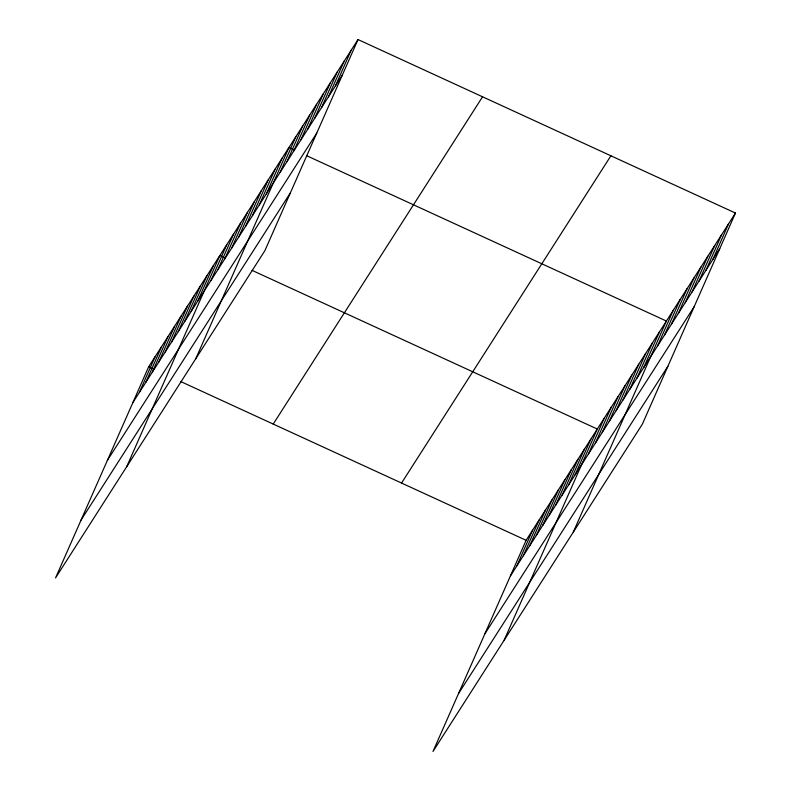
<?xml version="1.0" encoding="UTF-8"?>
<svg xmlns="http://www.w3.org/2000/svg" width="791" height="791" viewBox="0 0 791 791"><rect width="100%" height="100%" fill="white"/><g stroke="black" fill="none" stroke-linecap="round" stroke-linejoin="round"><path stroke-width="1.19" d="M358.007 39.55L148.649 366.816L55.528 577.954L264.876 250.688L358.007 39.55L735.472 213.046L642.351 424.184L432.993 751.45L526.124 540.312L735.472 213.046M139.384 392.376L155.115 356.701M145.851 382.261L161.591 346.587M152.327 372.146L168.058 336.472M158.793 362.031L174.534 326.357M165.27 351.916L181.001 316.242M171.736 341.801L187.477 306.117M178.212 331.686L193.943 296.002M184.679 321.571L200.42 285.887M191.155 311.446L206.886 275.772M197.621 301.331L213.362 265.657M126.708 466.69L219.829 255.542L225.386 258.103M210.999 280.419L226.74 244.745M217.911 269.622L233.642 233.948M224.822 258.825L240.553 223.141M231.733 248.018L247.464 212.344M238.635 237.221L254.376 201.547M245.546 226.424L261.277 190.75M252.458 215.627L268.189 179.943M259.359 204.82L275.1 169.145M266.27 194.022L282.011 158.348M195.792 358.689L288.913 147.551L294.479 150.102M280.093 172.428L295.824 136.744M286.995 161.621L302.735 125.947M293.906 150.824L309.647 115.15M300.817 140.027L316.548 104.353M307.729 129.22L323.46 93.546M314.63 118.423L330.371 82.748M321.541 107.625L337.273 71.951M328.453 96.828L344.184 61.154M335.364 86.021L351.095 50.347M516.859 565.872L532.59 530.197M523.326 555.757L539.067 520.082M529.802 545.642L545.533 509.958M536.268 535.527L552.009 499.843M542.745 525.412L558.476 489.728M549.211 515.287L564.942 479.613M555.687 505.172L571.418 469.498M562.154 495.057L577.885 459.383M568.62 484.942L584.361 449.268M575.097 474.827L590.828 439.153M504.174 640.176L597.304 429.038L252.082 270.374M588.474 453.915L604.215 418.241M595.386 443.118L611.117 407.444M602.297 432.311L618.028 396.637M609.199 421.514L624.939 385.84M616.11 410.717L631.841 375.043M623.021 399.92L638.752 364.236M629.933 389.113L645.664 353.439M636.834 378.316L652.575 342.641M643.745 367.518L659.476 331.844M573.267 532.185L666.388 321.037L306.71 155.728M657.558 345.914L673.299 310.24M664.47 335.117L680.211 299.443M671.381 324.32L687.112 288.646M678.292 313.523L694.023 277.839M685.194 302.716L700.935 267.042M692.105 291.919L707.846 256.244M699.017 281.121L714.748 245.447M705.928 270.324L721.659 234.64M712.829 259.517L728.57 223.843M132.918 402.49L342.266 75.224M107.378 460.392L316.726 133.125M81.058 520.053L290.416 192.786M273.211 424.065L482.569 96.799M401.551 483.054L610.909 155.787M510.383 575.986L719.741 248.72M484.843 633.888L694.201 306.621M458.533 693.549L667.891 366.282M148.649 366.816L154.205 369.367M180.902 381.638L526.124 540.312"/></g></svg>
